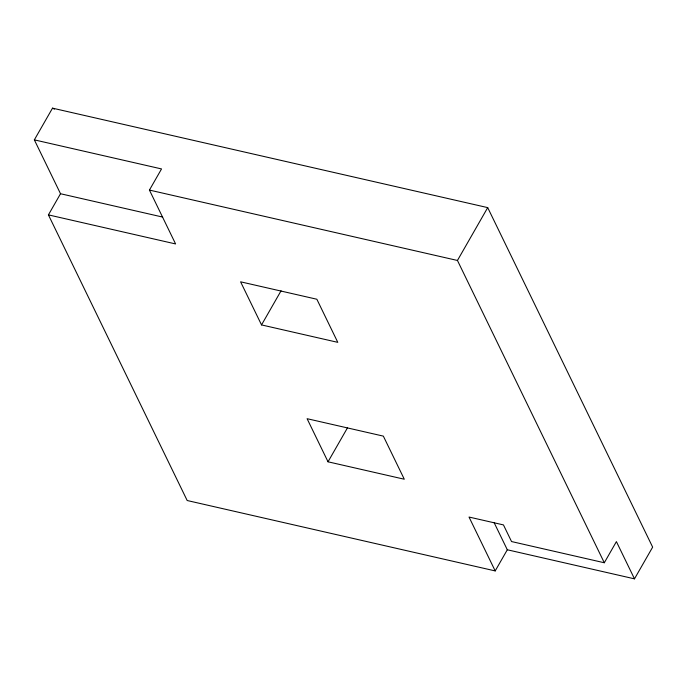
<?xml version="1.0" encoding="UTF-8"?>
<svg xmlns="http://www.w3.org/2000/svg" width="687" height="687" viewBox="0 0 687 687"><rect width="100%" height="100%" fill="white"/><g stroke="black" fill="none" stroke-linecap="round" stroke-linejoin="round"><path stroke-width="1.03" d="M162.69 217.083L60.516 193.734L34.35 139.865L52.513 108.16L487.71 207.62L652.65 547.135L634.487 578.84L507.307 549.772L494.219 522.841M507.307 549.772L495.198 570.914L187.182 500.522L48.416 214.876L60.516 193.734M48.416 214.876L175.597 243.945L149.431 190.076L161.539 168.933L34.35 139.865M261.532 324.917L240.587 281.816L316.853 299.24L337.789 342.349L261.532 324.917L281.06 290.807M328.025 461.801L307.089 418.692L383.346 436.125L404.291 479.225L328.025 461.801L347.562 427.692M634.487 578.84L616.402 541.614L604.302 562.756L457.448 260.467L487.71 207.62M149.431 190.076L457.448 260.467M604.302 562.756L511.54 541.554L503.459 524.911L469.023 517.045L495.198 570.914M52.513 108.16L54.428 109.121"/></g></svg>
